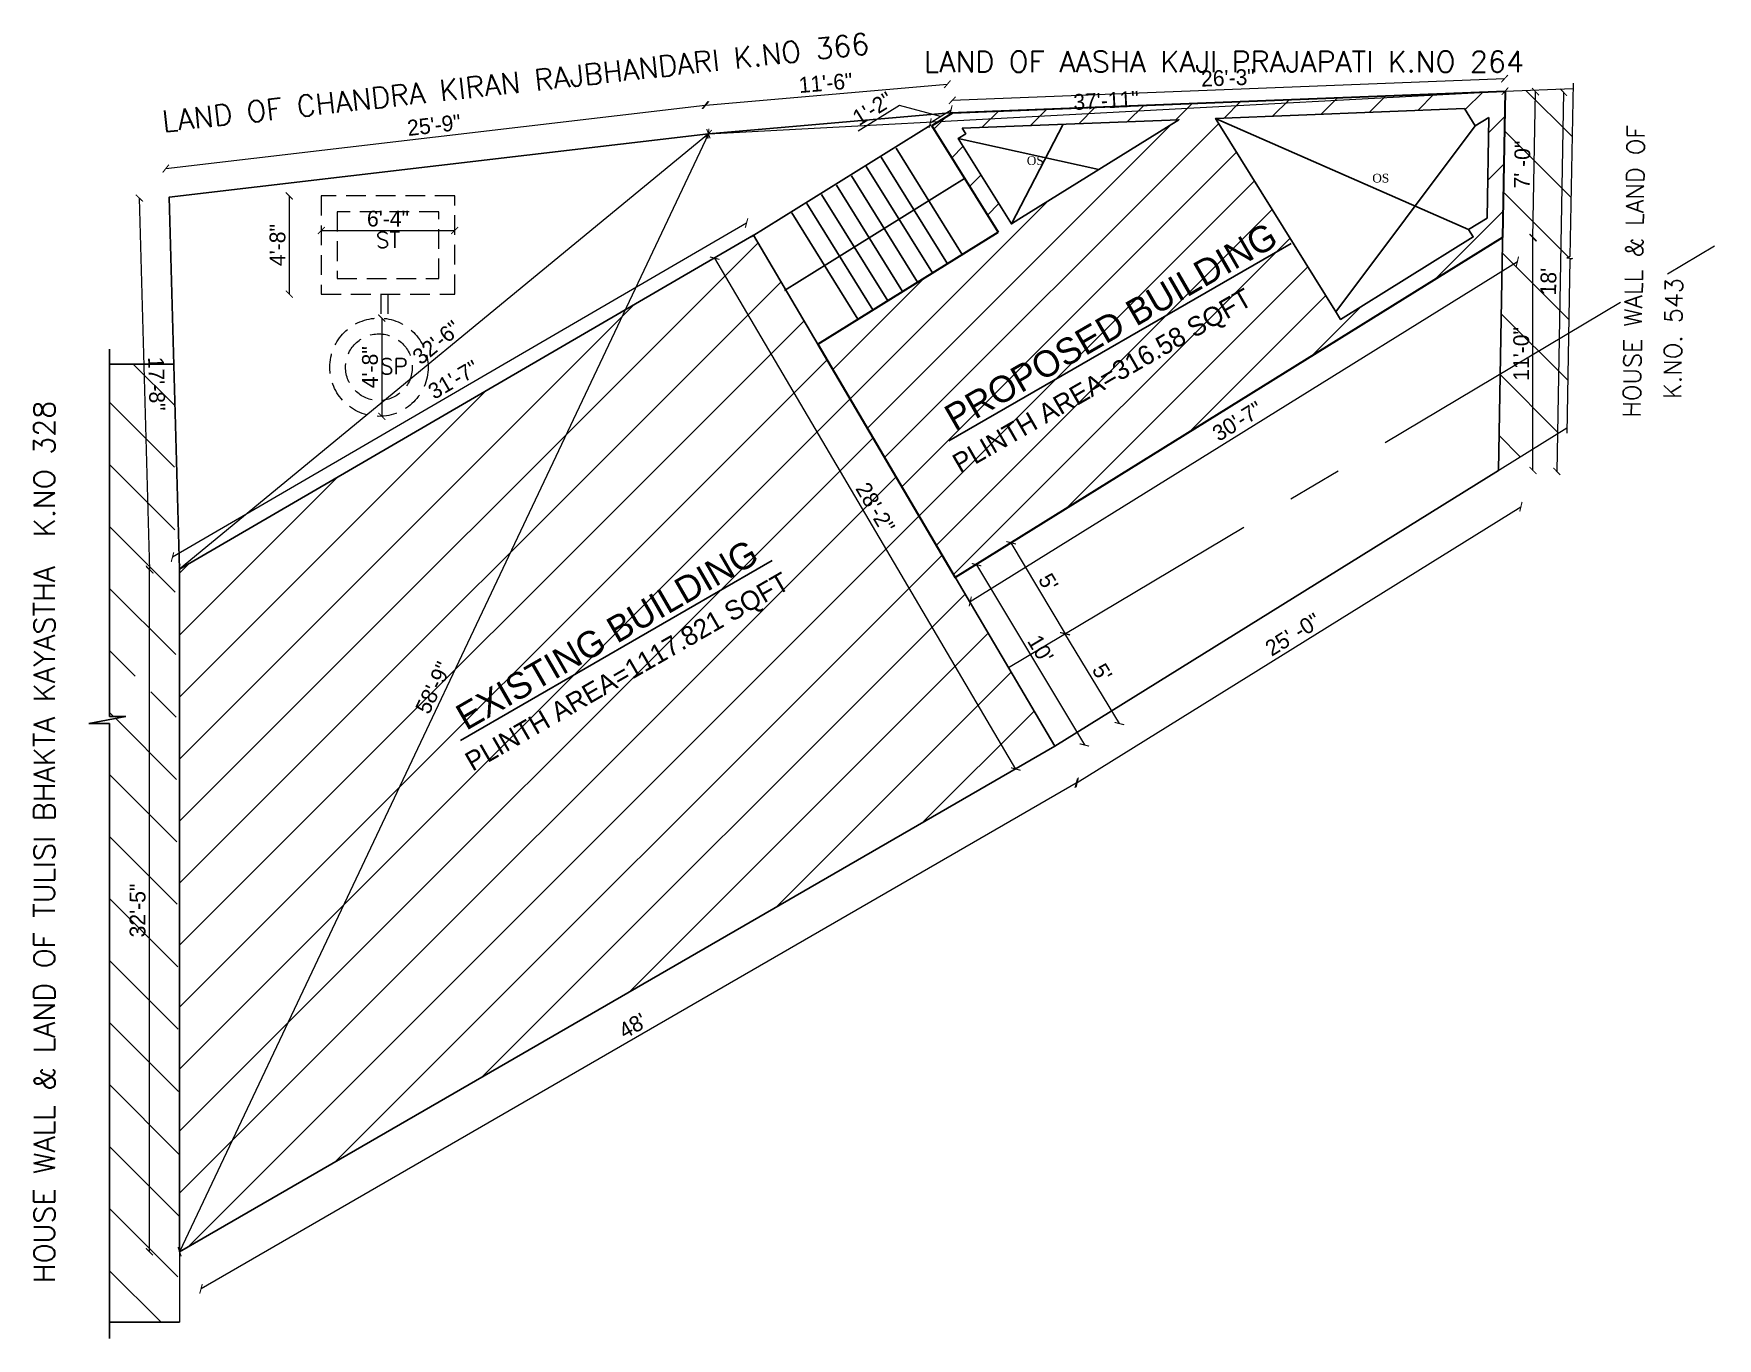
# Model space of a CAD drawing. Header units: inches. Extents: x 149946 to 166271, y -29520 to -26192.
# Drawn here: x 149946 to 150905, y -27377 to -26633 of the extents above; entities that cross this region are included whole.
import ezdxf

# ---------------------------------------------------------------- set-up
doc = ezdxf.new("R2010")
doc.units = ezdxf.units.IN
doc.header["$LTSCALE"] = 5
doc.header["$MEASUREMENT"] = 0
doc.linetypes.add('CENTER', pattern=[2, 1.25, -0.25, 0.25, -0.25])
doc.linetypes.add('HIDDEN', pattern=[0.375, 0.25, -0.125])
doc.layers.add('A-WALL', color=7, linetype='Continuous', lineweight=9)
doc.layers.add('HATCH', color=253, linetype='Continuous', lineweight=0)
for name, color, linetype in [('DIM', 5, 'Continuous'), ('TEXT', 6, 'Continuous'), ('WALL', 7, 'Continuous')]:
    doc.layers.add(name, color=color, linetype=linetype)
doc.styles.add('ordinary', font='times.ttf')
doc.styles.add('ROMANS', font='romans.shx', dxfattribs={"width": 0.8})
doc.styles.add('tt', font='stylu.ttf', dxfattribs={"height": 8})
doc.dimstyles.new('Copy(2) of STANDARD', dxfattribs={"dimtxt": 2, "dimasz": 4, "dimexe": 0, "dimexo": 0, "dimgap": 2, "dimtad": 1, "dimdec": 0, "dimzin": 0, "dimdsep": 46, "dimlunit": 3, "dimtxsty": 'tt', "dimblk": 'ARCHTICK', "dimcen": 0.0505, "dimse1": 1, "dimse2": 1, "dimclrd": 5, "dimclre": 5, "dimclrt": 7, "dimadec": 1, "dimazin": 0, "dimtm": 1e-09, "dimtfac": 1, "dimtdec": 0, "dimtofl": 0, "dimtmove": 1, "dimatfit": 3, "dimfxl": 1, "dimtolj": 2, "dimtzin": 0, "dimlwd": 13, "dimarcsym": 0})

# ---------------------------------------------------------------- blocks, each defined once
blk = doc.blocks.new('_ArchTick')
at = {"color": 0, "linetype": 'ByBlock', "const_width": 0.15}
blk.add_lwpolyline([(-0.5, -0.5), (0.5, 0.5)], dxfattribs=at)
blk = doc.blocks.new('*D689')
at = {"layer": 'Defpoints', "color": 0, "ltscale": 5}
for p in [(150143.8, -26795.58), (150141.66, -26851.54), (150144.36, -26851.54)]:
    blk.add_point(p, dxfattribs=at)
at = {"layer": 'DIM', "color": 5, "lineweight": 13, "ltscale": 5}
blk.add_line((150144.36, -26795.58), (150144.36, -26851.54), dxfattribs=at)
at = {"layer": 'DIM', "color": 5, "lineweight": 13, "ltscale": 5, "xscale": 4, "yscale": 4, "zscale": 4}
for p, rotation in [((150144.36, -26795.58), 90), ((150144.36, -26851.54), 270)]:
    blk.add_blockref('_ArchTick', p, dxfattribs=dict(at, rotation=rotation))
at = {"layer": 'DIM', "color": 7, "ltscale": 5, "insert": (150137.66, -26823.56), "char_height": 8, "attachment_point": 5, "rotation": 90, "style": 'tt'}
blk.add_mtext('\\A2;{\\H1.125x;4\'-8"}', dxfattribs=at)
blk = doc.blocks.new('*D690')
at = {"layer": 'Defpoints', "color": 0, "ltscale": 5}
for p in [(150109.89, -26725.92), (150091.65, -26781.92), (150109.89, -26781.92)]:
    blk.add_point(p, dxfattribs=at)
at = {"layer": 'DIM', "color": 5, "lineweight": 13, "ltscale": 5}
blk.add_line((150091.65, -26725.92), (150091.65, -26781.92), dxfattribs=at)
at = {"layer": 'DIM', "color": 5, "lineweight": 13, "ltscale": 5, "xscale": 4, "yscale": 4, "zscale": 4}
for p, rotation in [((150091.65, -26725.92), 90), ((150091.65, -26781.92), 270)]:
    blk.add_blockref('_ArchTick', p, dxfattribs=dict(at, rotation=rotation))
at = {"layer": 'DIM', "color": 7, "ltscale": 5, "insert": (150084.95, -26753.92), "char_height": 8, "attachment_point": 5, "rotation": 90, "style": 'tt'}
blk.add_mtext('\\A2;{\\H1.125x;4\'-8"}', dxfattribs=at)
blk = doc.blocks.new('*D691')
at = {"layer": 'Defpoints', "color": 0, "ltscale": 5}
for p in [(150185.89, -26745.63), (150109.89, -26754.91), (150185.89, -26754.91)]:
    blk.add_point(p, dxfattribs=at)
at = {"layer": 'DIM', "color": 5, "lineweight": 13, "ltscale": 5}
blk.add_line((150109.89, -26745.63), (150185.89, -26745.63), dxfattribs=at)
at = {"layer": 'DIM', "color": 5, "lineweight": 13, "ltscale": 5, "xscale": 4, "yscale": 4, "zscale": 4, "rotation": 180}
blk.add_blockref('_ArchTick', (150109.89, -26745.63), dxfattribs=at)
at = {"layer": 'DIM', "color": 5, "lineweight": 13, "ltscale": 5, "xscale": 4, "yscale": 4, "zscale": 4}
blk.add_blockref('_ArchTick', (150185.89, -26745.63), dxfattribs=at)
at = {"layer": 'DIM', "color": 7, "ltscale": 5, "insert": (150147.89, -26738.92), "char_height": 8, "attachment_point": 5, "style": 'tt'}
blk.add_mtext('\\A2;{\\H1.125x;6\'-4"}', dxfattribs=at)
blk = doc.blocks.new('*D696')
at = {"layer": 'Defpoints', "color": 0, "ltscale": 5}
for p in [(150328.55, -26674.12), (150330.47, -26690.46), (150023.16, -26726.71)]:
    blk.add_point(p, dxfattribs=at)
at = {"layer": 'DIM', "color": 5, "lineweight": 13, "ltscale": 5}
blk.add_line((150021.24, -26710.37), (150328.55, -26674.12), dxfattribs=at)
at = {"layer": 'DIM', "color": 5, "lineweight": 13, "ltscale": 5, "xscale": 4, "yscale": 4, "zscale": 4}
for p, rotation in [((150328.55, -26674.12), 6.72693349602278), ((150021.24, -26710.37), 186.7269334960228)]:
    blk.add_blockref('_ArchTick', p, dxfattribs=dict(at, rotation=rotation))
at = {"layer": 'DIM', "color": 7, "ltscale": 5, "insert": (150174.11, -26685.59), "char_height": 8, "attachment_point": 5, "rotation": 6.72693, "style": 'tt'}
blk.add_mtext('\\A2;{\\H1.125x;25\'-9"}', dxfattribs=at)
blk = doc.blocks.new('*D697')
at = {"layer": 'Defpoints', "color": 0, "ltscale": 5}
for p in [(150466.6, -26662.28), (150468.01, -26678.64), (150330.47, -26690.46)]:
    blk.add_point(p, dxfattribs=at)
at = {"layer": 'DIM', "color": 5, "lineweight": 13, "ltscale": 5}
blk.add_line((150329.07, -26674.1), (150466.6, -26662.28), dxfattribs=at)
at = {"layer": 'DIM', "color": 5, "lineweight": 13, "ltscale": 5, "xscale": 4, "yscale": 4, "zscale": 4}
for p, rotation in [((150466.6, -26662.28), 4.912393746676225), ((150329.07, -26674.1), 184.9123937466762)]:
    blk.add_blockref('_ArchTick', p, dxfattribs=dict(at, rotation=rotation))
at = {"layer": 'DIM', "color": 7, "ltscale": 5, "insert": (150397.26, -26661.55), "char_height": 8, "attachment_point": 5, "rotation": 4.91239, "style": 'tt'}
blk.add_mtext('\\A2;{\\H1.125x;11\'-6"}', dxfattribs=at)
blk = doc.blocks.new('*D698')
at = {"layer": 'Defpoints', "color": 0, "ltscale": 5}
for p in [(150469.42, -26671.45), (150784.42, -26666.22), (150469.7, -26678.57)]:
    blk.add_point(p, dxfattribs=at)
at = {"layer": 'DIM', "color": 5, "lineweight": 13, "ltscale": 5}
blk.add_line((150784.14, -26659.1), (150469.42, -26671.45), dxfattribs=at)
at = {"layer": 'DIM', "color": 5, "lineweight": 13, "ltscale": 5, "xscale": 4, "yscale": 4, "zscale": 4}
for p, rotation in [((150784.14, -26659.1), 2.24843529121717), ((150469.42, -26671.45), 182.2484352912171)]:
    blk.add_blockref('_ArchTick', p, dxfattribs=dict(at, rotation=rotation))
at = {"layer": 'DIM', "color": 7, "ltscale": 5, "insert": (150626.52, -26658.61), "char_height": 8, "attachment_point": 5, "rotation": 2.24844, "style": 'tt'}
blk.add_mtext('\\A2;{\\H1.125x;26\'-3"}', dxfattribs=at)
blk = doc.blocks.new('*D699')
at = {"layer": 'Defpoints', "color": 0, "ltscale": 5}
for p in [(150784.42, -26666.22), (150780.64, -26882.39), (150813.94, -26882.97)]:
    blk.add_point(p, dxfattribs=at)
at = {"layer": 'DIM', "color": 5, "lineweight": 13, "ltscale": 5}
blk.add_line((150817.73, -26666.8), (150813.94, -26882.97), dxfattribs=at)
at = {"layer": 'DIM', "color": 5, "lineweight": 13, "ltscale": 5, "xscale": 4, "yscale": 4, "zscale": 4}
for p, rotation in [((150817.73, -26666.8), 88.99643436654934), ((150813.94, -26882.97), 268.9964343665494)]:
    blk.add_blockref('_ArchTick', p, dxfattribs=dict(at, rotation=rotation))
at = {"layer": 'DIM', "color": 7, "ltscale": 5, "insert": (150809.18, -26774.77), "char_height": 8, "attachment_point": 5, "rotation": 88.99643, "style": 'tt'}
blk.add_mtext("\\A2;{\\H1.125x;18'}", dxfattribs=at)
blk = doc.blocks.new('*D700')
at = {"layer": 'Defpoints', "color": 0, "ltscale": 5}
for p in [(150780.64, -26882.39), (150793.48, -26903.05), (150527.84, -27039.53)]:
    blk.add_point(p, dxfattribs=at)
at = {"layer": 'DIM', "color": 5, "lineweight": 13, "ltscale": 5}
blk.add_line((150540.68, -27060.19), (150793.48, -26903.05), dxfattribs=at)
at = {"layer": 'DIM', "color": 5, "lineweight": 13, "ltscale": 5, "xscale": 4, "yscale": 4, "zscale": 4}
for p, rotation in [((150793.48, -26903.05), 31.86620840505018), ((150540.68, -27060.19), 211.8662084050502)]:
    blk.add_blockref('_ArchTick', p, dxfattribs=dict(at, rotation=rotation))
at = {"layer": 'DIM', "color": 7, "ltscale": 5, "insert": (150663.53, -26975.91), "char_height": 8, "attachment_point": 5, "rotation": 31.86621, "style": 'tt'}
blk.add_mtext('\\A2;{\\H1.125x;25\' -0"}', dxfattribs=at)
blk = doc.blocks.new('*D701')
at = {"layer": 'Defpoints', "color": 0, "ltscale": 5}
for p in [(150527.84, -27039.53), (150029.12, -27327.73), (150041.34, -27348.87)]:
    blk.add_point(p, dxfattribs=at)
at = {"layer": 'DIM', "color": 5, "lineweight": 13, "ltscale": 5}
blk.add_line((150540.06, -27060.67), (150041.34, -27348.87), dxfattribs=at)
at = {"layer": 'DIM', "color": 5, "lineweight": 13, "ltscale": 5, "xscale": 4, "yscale": 4, "zscale": 4}
for p, rotation in [((150540.06, -27060.67), 30.02282740676115), ((150041.34, -27348.87), 210.0228274067611)]:
    blk.add_blockref('_ArchTick', p, dxfattribs=dict(at, rotation=rotation))
at = {"layer": 'DIM', "color": 7, "ltscale": 5, "insert": (150287.34, -27198.97), "char_height": 8, "attachment_point": 5, "rotation": 30.02283, "style": 'tt'}
blk.add_mtext("\\A2;{\\H1.125x;48'}", dxfattribs=at)
blk = doc.blocks.new('*D702')
at = {"layer": 'Defpoints', "color": 0, "ltscale": 5}
for p in [(150011.92, -26938.73), (150029.12, -26938.73), (150029.12, -27327.73)]:
    blk.add_point(p, dxfattribs=at)
at = {"layer": 'DIM', "color": 5, "lineweight": 13, "ltscale": 5}
blk.add_line((150011.92, -27327.73), (150011.92, -26938.73), dxfattribs=at)
at = {"layer": 'DIM', "color": 5, "lineweight": 13, "ltscale": 5, "xscale": 4, "yscale": 4, "zscale": 4}
for p, rotation in [((150011.92, -26938.73), 90), ((150011.92, -27327.73), 270)]:
    blk.add_blockref('_ArchTick', p, dxfattribs=dict(at, rotation=rotation))
at = {"layer": 'DIM', "color": 7, "ltscale": 5, "insert": (150005.23, -27133.23), "char_height": 8, "attachment_point": 5, "rotation": 90, "style": 'tt'}
blk.add_mtext('\\A2;{\\H1.125x;32\'-5"}', dxfattribs=at)
blk = doc.blocks.new('*D703')
at = {"layer": 'Defpoints', "color": 0, "ltscale": 5}
for p in [(150006.22, -26727.18), (150023.16, -26726.71), (150029.12, -26938.73)]:
    blk.add_point(p, dxfattribs=at)
at = {"layer": 'DIM', "color": 5, "lineweight": 13, "ltscale": 5}
blk.add_line((150012.18, -26939.21), (150006.22, -26727.18), dxfattribs=at)
at = {"layer": 'DIM', "color": 5, "lineweight": 13, "ltscale": 5, "xscale": 4, "yscale": 4, "zscale": 4}
for p, rotation in [((150006.22, -26727.18), 91.609807022786), ((150012.18, -26939.21), 271.609807022786)]:
    blk.add_blockref('_ArchTick', p, dxfattribs=dict(at, rotation=rotation))
at = {"layer": 'DIM', "color": 7, "ltscale": 5, "insert": (150016.02, -26833), "char_height": 8, "attachment_point": 5, "rotation": 271.60981, "style": 'tt'}
blk.add_mtext('\\A2;{\\H1.125x;17\'-8"}', dxfattribs=at)
blk = doc.blocks.new('*D704')
at = {"layer": 'Defpoints', "color": 0, "ltscale": 5}
for p in [(150356.25, -26748.33), (150025.08, -26931.78), (150029.12, -26938.73)]:
    blk.add_point(p, dxfattribs=at)
at = {"layer": 'DIM', "color": 5, "lineweight": 13, "ltscale": 5}
blk.add_line((150352.2, -26741.38), (150025.08, -26931.78), dxfattribs=at)
at = {"layer": 'DIM', "color": 5, "lineweight": 13, "ltscale": 5, "xscale": 4, "yscale": 4, "zscale": 4}
for p, rotation in [((150352.2, -26741.38), 30.20167562409659), ((150025.08, -26931.78), 210.2016756240966)]:
    blk.add_blockref('_ArchTick', p, dxfattribs=dict(at, rotation=rotation))
at = {"layer": 'DIM', "color": 7, "ltscale": 5, "insert": (150185.21, -26830.68), "char_height": 8, "attachment_point": 5, "rotation": 30.20168, "style": 'tt'}
blk.add_mtext('\\A2;{\\H1.125x;31\'-7"}', dxfattribs=at)
blk = doc.blocks.new('*D705')
at = {"layer": 'Defpoints', "color": 0, "ltscale": 5}
for p in [(150356.25, -26748.33), (150334.05, -26761.41), (150527.84, -27039.53)]:
    blk.add_point(p, dxfattribs=at)
at = {"layer": 'DIM', "color": 5, "lineweight": 13, "ltscale": 5}
blk.add_line((150505.64, -27052.61), (150334.05, -26761.41), dxfattribs=at)
at = {"layer": 'DIM', "color": 5, "lineweight": 13, "ltscale": 5, "xscale": 4, "yscale": 4, "zscale": 4}
for p, rotation in [((150334.05, -26761.41), 120.5085900980565), ((150505.64, -27052.61), 300.5085900980565)]:
    blk.add_blockref('_ArchTick', p, dxfattribs=dict(at, rotation=rotation))
at = {"layer": 'DIM', "color": 7, "ltscale": 5, "insert": (150425.58, -26903.63), "char_height": 8, "attachment_point": 5, "rotation": 300.50859, "style": 'tt'}
blk.add_mtext('\\A2;{\\H1.125x;28\'-2"}', dxfattribs=at)
blk = doc.blocks.new('*D706')
at = {"layer": 'Defpoints', "color": 0, "ltscale": 5}
for p in [(150469.7, -26678.57), (150456.82, -26684.38), (150457.81, -26685.97)]:
    blk.add_point(p, dxfattribs=at)
at = {"layer": 'DIM', "color": 5, "lineweight": 13, "ltscale": 5}
for p, q in [((150439.32, -26674.36), (150415.75, -26689.01)), ((150462.77, -26680.68), (150439.32, -26674.36)), ((150468.71, -26676.99), (150456.82, -26684.38))]:
    blk.add_line(p, q, dxfattribs=at)
at = {"layer": 'DIM', "color": 5, "lineweight": 13, "ltscale": 5, "xscale": 4, "yscale": 4, "zscale": 4}
for p, rotation in [((150456.82, -26684.38), 211.8662084050724), ((150468.71, -26676.99), 31.86620840507245)]:
    blk.add_blockref('_ArchTick', p, dxfattribs=dict(at, rotation=rotation))
at = {"layer": 'DIM', "color": 7, "ltscale": 5, "insert": (150424.06, -26676.09), "char_height": 8, "attachment_point": 5, "rotation": 31.86621, "style": 'tt'}
blk.add_mtext('\\A2;{\\H1.125x;1\'-2"}', dxfattribs=at)
blk = doc.blocks.new('*D707')
at = {"layer": 'Defpoints', "color": 0, "ltscale": 5}
for p in [(150784.42, -26666.22), (150801.81, -26666.52), (150782.96, -26749.55)]:
    blk.add_point(p, dxfattribs=at)
at = {"layer": 'DIM', "color": 5, "lineweight": 13, "ltscale": 5}
blk.add_line((150800.35, -26749.86), (150801.81, -26666.52), dxfattribs=at)
at = {"layer": 'DIM', "color": 5, "lineweight": 13, "ltscale": 5, "xscale": 4, "yscale": 4, "zscale": 4}
for p, rotation in [((150801.81, -26666.52), 88.99643436657202), ((150800.35, -26749.86), 268.996434366572)]:
    blk.add_blockref('_ArchTick', p, dxfattribs=dict(at, rotation=rotation))
at = {"layer": 'DIM', "color": 7, "ltscale": 5, "insert": (150794.23, -26708.07), "char_height": 8, "attachment_point": 5, "rotation": 88.99643, "style": 'tt'}
blk.add_mtext('\\A2;{\\H1.125x;7\' -0"}', dxfattribs=at)
blk = doc.blocks.new('*D708')
at = {"layer": 'Defpoints', "color": 0, "ltscale": 5}
for p in [(150782.96, -26749.55), (150791.48, -26763.25), (150471.17, -26943.37)]:
    blk.add_point(p, dxfattribs=at)
at = {"layer": 'DIM', "color": 5, "lineweight": 13, "ltscale": 5}
blk.add_line((150479.69, -26957.07), (150791.48, -26763.25), dxfattribs=at)
at = {"layer": 'DIM', "color": 5, "lineweight": 13, "ltscale": 5, "xscale": 4, "yscale": 4, "zscale": 4}
for p, rotation in [((150791.48, -26763.25), 31.86620840505249), ((150479.69, -26957.07), 211.8662084050525)]:
    blk.add_blockref('_ArchTick', p, dxfattribs=dict(at, rotation=rotation))
at = {"layer": 'DIM', "color": 7, "ltscale": 5, "insert": (150631.96, -26854.33), "char_height": 8, "attachment_point": 5, "rotation": 31.86621, "style": 'tt'}
blk.add_mtext('\\A2;{\\H1.125x;30\'-7"}', dxfattribs=at)
blk = doc.blocks.new('*D692')
at = {"layer": 'Defpoints', "color": 0, "ltscale": 5}
for p in [(150330.47, -26690.46), (150029.12, -26938.73), (150029.12, -26938.73)]:
    blk.add_point(p, dxfattribs=at)
at = {"layer": 'DIM', "color": 5, "lineweight": 13, "ltscale": 5}
blk.add_line((150330.47, -26690.46), (150029.12, -26938.73), dxfattribs=at)
at = {"layer": 'DIM', "color": 5, "lineweight": 13, "ltscale": 5, "xscale": 4, "yscale": 4, "zscale": 4}
for p, rotation in [((150330.47, -26690.46), 39.48369156053075), ((150029.12, -26938.73), 219.4836915605308)]:
    blk.add_blockref('_ArchTick', p, dxfattribs=dict(at, rotation=rotation))
at = {"layer": 'DIM', "color": 7, "ltscale": 5, "insert": (150175.56, -26809.45), "char_height": 8, "attachment_point": 5, "rotation": 39.48369, "style": 'tt'}
blk.add_mtext('\\A2;{\\H1.125x;32\'-6"}', dxfattribs=at)
blk = doc.blocks.new('*D693')
at = {"layer": 'Defpoints', "color": 0, "ltscale": 5}
for p in [(150330.47, -26690.46), (150029.12, -27327.73), (150029.12, -27327.73)]:
    blk.add_point(p, dxfattribs=at)
at = {"layer": 'DIM', "color": 5, "lineweight": 13, "ltscale": 5}
blk.add_line((150330.47, -26690.46), (150029.12, -27327.73), dxfattribs=at)
at = {"layer": 'DIM', "color": 5, "lineweight": 13, "ltscale": 5, "xscale": 4, "yscale": 4, "zscale": 4}
for p, rotation in [((150330.47, -26690.46), 64.69153088684605), ((150029.12, -27327.73), 244.691530886846)]:
    blk.add_blockref('_ArchTick', p, dxfattribs=dict(at, rotation=rotation))
at = {"layer": 'DIM', "color": 7, "ltscale": 5, "insert": (150173.75, -27006.23), "char_height": 8, "attachment_point": 5, "rotation": 64.69153, "style": 'tt'}
blk.add_mtext('\\A2;{\\H1.125x;58\'-9"}', dxfattribs=at)
blk = doc.blocks.new('*D709')
at = {"layer": 'Defpoints', "color": 0, "ltscale": 5}
for p in [(150784.42, -26666.22), (150784.42, -26666.22), (150330.47, -26690.46)]:
    blk.add_point(p, dxfattribs=at)
at = {"layer": 'DIM', "color": 5, "lineweight": 13, "ltscale": 5}
blk.add_line((150330.47, -26690.46), (150784.42, -26666.22), dxfattribs=at)
at = {"layer": 'DIM', "color": 5, "lineweight": 13, "ltscale": 5, "xscale": 4, "yscale": 4, "zscale": 4}
for p, rotation in [((150784.42, -26666.22), 3.057079537629032), ((150330.47, -26690.46), 183.057079537629)]:
    blk.add_blockref('_ArchTick', p, dxfattribs=dict(at, rotation=rotation))
at = {"layer": 'DIM', "color": 7, "ltscale": 5, "insert": (150557.08, -26671.53), "char_height": 8, "attachment_point": 5, "rotation": 3.05708, "style": 'tt'}
blk.add_mtext('\\A2;{\\H1.125x;37\'-11"}', dxfattribs=at)
blk = doc.blocks.new('*D694')
at = {"layer": 'Defpoints', "color": 0, "ltscale": 5}
for p in [(150471.17, -26943.37), (150532.59, -27046.13), (150544.69, -27038.89)]:
    blk.add_point(p, dxfattribs=at)
at = {"layer": 'DIM', "color": 5, "lineweight": 13, "ltscale": 5}
blk.add_line((150483.28, -26936.13), (150544.69, -27038.89), dxfattribs=at)
at = {"layer": 'DIM', "color": 5, "lineweight": 13, "ltscale": 5, "xscale": 4, "yscale": 4, "zscale": 4}
for p, rotation in [((150483.28, -26936.13), 120.86344836118), ((150544.69, -27038.89), 300.86344836118)]:
    blk.add_blockref('_ArchTick', p, dxfattribs=dict(at, rotation=rotation))
at = {"layer": 'DIM', "color": 7, "ltscale": 5, "insert": (150519.71, -26984.1), "char_height": 8, "attachment_point": 5, "rotation": 300.86345, "style": 'tt'}
blk.add_mtext("\\A2;{\\H1.125x;10'}", dxfattribs=at)
blk = doc.blocks.new('*D710')
at = {"layer": 'Defpoints', "color": 0, "ltscale": 5}
for p in [(150782.96, -26749.55), (150800.35, -26749.55), (150780.64, -26882.39)]:
    blk.add_point(p, dxfattribs=at)
at = {"layer": 'DIM', "color": 5, "lineweight": 13, "ltscale": 5}
blk.add_line((150800.35, -26882.39), (150800.35, -26749.55), dxfattribs=at)
at = {"layer": 'DIM', "color": 5, "lineweight": 13, "ltscale": 5, "xscale": 4, "yscale": 4, "zscale": 4}
for p, rotation in [((150800.35, -26749.55), 90), ((150800.35, -26882.39), 270)]:
    blk.add_blockref('_ArchTick', p, dxfattribs=dict(at, rotation=rotation))
at = {"layer": 'DIM', "color": 7, "ltscale": 5, "insert": (150793.69, -26815.97), "char_height": 8, "attachment_point": 5, "rotation": 90, "style": 'tt'}
blk.add_mtext('\\A2;{\\H1.125x;11\'-0"}', dxfattribs=at)
blk = doc.blocks.new('*D695')
at = {"layer": 'Defpoints', "color": 0, "ltscale": 5}
for p in [(150533.58, -26975.37), (150501.49, -26994.81, 0.95), (150532.59, -27046.13, 0.95)]:
    blk.add_point(p, dxfattribs=at)
at = {"layer": 'DIM', "color": 5, "lineweight": 13, "ltscale": 5}
blk.add_line((150564.68, -27026.68), (150533.58, -26975.37), dxfattribs=at)
at = {"layer": 'DIM', "color": 5, "lineweight": 13, "ltscale": 5, "xscale": 4, "yscale": 4, "zscale": 4}
for p, rotation in [((150533.58, -26975.37), 121.2165950634425), ((150564.68, -27026.68), 301.2165950634425)]:
    blk.add_blockref('_ArchTick', p, dxfattribs=dict(at, rotation=rotation))
at = {"layer": 'DIM', "color": 7, "ltscale": 5, "insert": (150554.85, -26997.56), "char_height": 8, "attachment_point": 5, "rotation": 301.2166, "style": 'tt'}
blk.add_mtext("\\A2;{\\H1.125x;5'}", dxfattribs=at)
blk = doc.blocks.new('*D711')
at = {"layer": 'Defpoints', "color": 0, "ltscale": 5}
for p in [(150501.46, -26924.55, 0.95), (150502.99, -26923.64), (150501.49, -26994.81, 0.95)]:
    blk.add_point(p, dxfattribs=at)
at = {"layer": 'DIM', "color": 5, "lineweight": 13, "ltscale": 5}
blk.add_line((150533.87, -26975.56), (150502.99, -26923.64), dxfattribs=at)
at = {"layer": 'DIM', "color": 5, "lineweight": 13, "ltscale": 5, "xscale": 4, "yscale": 4, "zscale": 4}
for p, rotation in [((150502.99, -26923.64), 120.7437064911044), ((150533.87, -26975.56), 300.7437064911044)]:
    blk.add_blockref('_ArchTick', p, dxfattribs=dict(at, rotation=rotation))
at = {"layer": 'DIM', "color": 7, "ltscale": 5, "insert": (150524.18, -26946.17), "char_height": 8, "attachment_point": 5, "rotation": 300.74371, "style": 'tt'}
blk.add_mtext("\\A2;{\\H1.125x;5'}", dxfattribs=at)

msp = doc.modelspace()

# ---------------------------------------------------------------- hatches: boundary and pattern name
at = {"ltscale": 5}
h = msp.add_hatch(dxfattribs=at)
h.set_pattern_fill('ANSI31', color=256, scale=150)
h.set_pattern_definition([(45, (31251.413, 3339.535), (-13.2582521, 13.2582521), [])])
h.paths.add_polyline_path([(150469.7, -26678.57), (150457.81, -26685.97), (150495.5, -26746.59), (150392.83, -26810.41), (150471.17, -26943.37), (150782.96, -26749.55), (150784.42, -26666.22), (150614.03, -26672.91)])
h.paths.add_polyline_path([(150621.42, -26684.8), (150619.49, -26681.7), (150761.31, -26676.13), (150767.44, -26685.99), (150775.16, -26681.19), (150774.15, -26738.55), (150763.68, -26745.06), (150766.32, -26749.3), (150690.73, -26796.29), (150688.35, -26792.47)], flags=16)
h.paths.add_polyline_path([(150507.39, -26739.2), (150503.14, -26741.84), (150472.84, -26693.1), (150477.09, -26690.46), (150475.16, -26687.37), (150598.56, -26682.52)], flags=16)
h.paths.add_polyline_path([(150532.35, -26666.01), (150581.09, -26663.41), (150581.82, -26677.04), (150533.08, -26679.64)], flags=9)
h.paths.add_polyline_path([(150473.06, -26888.83), (150663.28, -26779.02), (150654.4, -26763.64), (150464.19, -26873.46)], flags=24)
h.paths.add_polyline_path([(150464.94, -26868.97), (150672.61, -26749.08), (150660.74, -26728.52), (150453.07, -26848.42)], flags=24)
h.paths.add_polyline_path([(150510.63, -26709.67), (150522.62, -26709.67), (150522.62, -26702), (150510.63, -26702)], flags=8)
h.paths.add_polyline_path([(150707.5, -26719.67), (150719.49, -26719.67), (150719.49, -26712), (150707.5, -26712)], flags=8)
h = msp.add_hatch(dxfattribs=at)
h.set_pattern_fill('ANSI31', color=256, scale=200)
h.set_pattern_definition([(45, (31251.413, 3339.535), (-17.6776695, 17.6776695), [])])
h.paths.add_polyline_path([(150356.25, -26748.33), (150029.12, -26938.73), (150029.12, -27327.73), (150527.84, -27039.53)])
h.paths.add_polyline_path([(150402.14, -26885.82), (150429.39, -26932.06), (150451.62, -26918.96), (150424.37, -26872.72)], flags=24)
h.paths.add_polyline_path([(150172.18, -27035.49), (150195.12, -26986.97), (150171.79, -26975.94), (150148.85, -27024.46)], flags=24)
h.paths.add_polyline_path([(150195.35, -27058.94), (150404.51, -26938.19), (150395.57, -26922.7), (150186.41, -27043.46)], flags=24)
h.paths.add_polyline_path([(150186.41, -27039.43), (150373.21, -26931.58), (150361.49, -26911.28), (150174.69, -27019.13)], flags=24)
at = {"layer": 'HATCH', "ltscale": 5}
h = msp.add_hatch(dxfattribs=at)
h.set_pattern_fill('ANSI31', color=256, scale=200, angle=90, style=0)
h.set_pattern_definition([(135, (24007.61, 314.806), (-17.6776695, -17.6776695), [])])
h.paths.add_polyline_path([(150823.13, -26664.7), (150784.42, -26666.22), (150782.96, -26749.55), (150780.64, -26882.39), (150819.66, -26858.13)])
h = msp.add_hatch(dxfattribs=at)
h.set_pattern_fill('ANSI31', color=256, scale=200, angle=90, style=0)
h.set_pattern_definition([(135, (128944.995, -41861.858), (-17.67767, -17.67767), [])])
h.paths.add_polyline_path([(150000.45, -27019.61), (150000.45, -26999.59), (150012.8, -26999.59), (150012.8, -27019.61)], flags=16)
h.paths.add_polyline_path([(150029.12, -27327.73), (150026.19, -27369.73), (150029.12, -27369.73)])
h.paths.add_polyline_path([(149989.18, -27367.98), (150029.12, -27367.98), (150029.12, -27327.73), (150025.83, -26821.73), (149989.18, -26821.73), (149989.18, -27022.56), (149998.44, -27022.56), (149977.44, -27026.58), (149989.18, -27026.58)])

# ---------------------------------------------------------------- linework, layer by layer
at = {"layer": 'A-WALL', "lineweight": 30}
for p, q in [((150614.03, -26672.91, -58.17), (150784.42, -26666.22, -58.17)), ((150784.42, -26666.22, -58.17), (150782.96, -26749.55, -58.17)), ((150469.7, -26678.57, -58.17), (150457.81, -26685.97, -58.17)), ((150469.7, -26678.57, -58.17), (150614.03, -26672.91, -58.17)), ((150457.81, -26685.97, -58.17), (150495.5, -26746.59, -58.17)), ((150392.83, -26810.41, -58.17), (150495.5, -26746.59, -58.17)), ((150782.96, -26749.55, -58.17), (150471.17, -26943.37, -58.17)), ((150392.83, -26810.41, -58.17), (150471.17, -26943.37, -58.17))]:
    msp.add_line(p, q, dxfattribs=at)
at = {"layer": 'A-WALL', "ltscale": 5}
for p, q in [((150784.42, -26666.22, -58.17), (150823.13, -26664.7, -58.17)), ((150527.84, -27039.53, -58.17), (150819.66, -26858.13, -58.17)), ((150029.12, -27272.45, -58.17), (150029.12, -27367.98, -58.17))]:
    msp.add_line(p, q, dxfattribs=at)
at = {"layer": 'A-WALL', "color": 3, "linetype": 'CENTER', "ltscale": 25}
msp.add_line((150501.49, -26994.81, -58.17), (150905.4, -26753.43, -58.17), dxfattribs=at)
at = {"layer": 'A-WALL', "linetype": 'Continuous', "ltscale": 5, "elevation": -58.17}
msp.add_lwpolyline([(150823.18, -26661.7), (150821.41, -26760.52), (150819.6, -26761.28), (150822.85, -26761.55), (150821.38, -26762.18), (150819.61, -26861.13)], dxfattribs=at)
at = {"layer": 'DIM', "ltscale": 5, "elevation": -58.17}
msp.add_lwpolyline([(150029.12, -27327.73), (150029.12, -26938.73), (150023.16, -26726.71), (150330.47, -26690.46), (150468.01, -26678.64), (150784.42, -26666.22), (150780.64, -26882.39), (150527.84, -27039.53)], close=True, dxfattribs=at)
at = {"layer": 'HATCH', "linetype": 'HIDDEN', "ltscale": 9}
for p, q in [((150143.81, -26781.92, -58.17), (150143.81, -26795.58, -58.17)), ((150147.81, -26781.92, -58.17), (150147.81, -26796.02, -58.17))]:
    msp.add_line(p, q, dxfattribs=at)
at = {"layer": 'HATCH', "linetype": 'HIDDEN', "ltscale": 9, "elevation": -58.17}
for points in [[(150109.89, -26781.92), (150185.89, -26781.92), (150185.89, -26725.92), (150109.89, -26725.92)], [(150118.89, -26772.92), (150176.89, -26772.92), (150176.89, -26734.92), (150118.89, -26734.92)]]:
    msp.add_lwpolyline(points, close=True, dxfattribs=at)
at = {"layer": 'HATCH', "linetype": 'HIDDEN', "ltscale": 9}
for radius in [28, 19]:
    msp.add_circle((150142.73, -26823.56, -58.17), radius, dxfattribs=at)
at = {"layer": 'WALL', "ltscale": 5}
for p, q in [((150784.42, -26666.22, -58.17), (150614.03, -26672.91, -58.17)), ((150782.96, -26749.55, -58.17), (150784.42, -26666.22, -58.17)), ((150469.7, -26678.57, -58.17), (150457.81, -26685.97, -58.17)), ((150614.03, -26672.91, -58.17), (150469.7, -26678.57, -58.17)), ((150457.48, -26685.44, -58.17), (150354.82, -26749.26, -58.17)), ((150457.81, -26685.97, -58.17), (150495.5, -26746.59, -58.17)), ((150503.14, -26741.84, -58.17), (150532.58, -26685.11, -58.17)), ((150763.68, -26745.06, -58.17), (150619.49, -26681.7, -58.17)), ((150688.09, -26792.05, -58.17), (150767.44, -26685.99, -58.17)), ((150437.43, -26698.64, -58.17), (150475.11, -26759.26, -58.17)), ((150472.84, -26693.1, -58.17), (150552.97, -26710.86, -58.17)), ((150420.44, -26709.19, -58.17), (150458.13, -26769.82, -58.17)), ((150428.93, -26703.91, -58.17), (150466.62, -26764.54, -58.17)), ((150476.49, -26716.02, -58.17), (150373.82, -26779.84, -58.17)), ((150403.45, -26719.75, -58.17), (150441.14, -26780.38, -58.17)), ((150411.95, -26714.47, -58.17), (150449.63, -26775.1, -58.17)), ((150394.96, -26725.03, -58.17), (150432.65, -26785.66, -58.17)), ((150377.98, -26735.59, -58.17), (150415.66, -26796.22, -58.17)), ((150386.47, -26730.31, -58.17), (150424.16, -26790.94, -58.17)), ((150495.5, -26746.59, -58.17), (150392.83, -26810.41, -58.17)), ((150471.17, -26943.37, -58.17), (150782.96, -26749.55, -58.17)), ((149989.18, -27022.56, -58.17), (149989.18, -26813.24, -58.17)), ((150392.83, -26810.41, -58.17), (150471.17, -26943.37, -58.17)), ((149989.18, -26821.73, -58.17), (150025.83, -26821.73, -58.17)), ((149977.44, -27026.58, -58.17), (149998.44, -27022.56, -58.17)), ((149989.18, -27026.58, -58.17), (149977.44, -27026.58, -58.17)), ((149998.44, -27022.56, -58.17), (149989.18, -27022.56, -58.17)), ((149989.18, -27377.11, -58.17), (149989.18, -27026.58, -58.17)), ((150029.12, -27367.98, -58.17), (149989.18, -27367.98, -58.17))]:
    msp.add_line(p, q, dxfattribs=at)
at = {"layer": 'WALL', "ltscale": 5, "elevation": -58.17}
for points in [[(150775.16, -26681.19), (150767.44, -26685.99), (150761.31, -26676.13), (150619.49, -26681.7), (150621.42, -26684.8), (150688.35, -26792.47), (150690.73, -26796.29), (150766.32, -26749.3), (150763.68, -26745.06), (150774.15, -26738.55)], [(150475.16, -26687.37), (150477.09, -26690.46), (150472.84, -26693.1), (150503.14, -26741.84), (150507.39, -26739.2), (150598.56, -26682.52)], [(150029.12, -27327.73), (150527.84, -27039.53), (150356.25, -26748.33), (150029.12, -26938.73)]]:
    msp.add_lwpolyline(points, close=True, dxfattribs=at)

# ---------------------------------------------------------------- texts
at = {"layer": 'TEXT', "lineweight": 9, "style": 'ROMANS'}
for s, height, rotation, p in [('LAND OF CHANDRA KIRAN RAJBHANDARI K.NO 366', 12, 6.31431, (150019.86, -26689.47, -58.17)), ('HOUSE WALL & LAND OF          ', 10, 89.13056, (150861.53, -26852.36, -58.17)), ('          K.NO. 543', 10, 89.13056, (150883.58, -26916.33, -58.17)), ('HOUSE WALL & LAND OF TULISI BHAKTA KAYASTHA  K.NO 328', 12, 90, (149957.97, -27345.62, -58.17))]:
    msp.add_text(s, height=height, rotation=rotation, dxfattribs=at).set_placement(p)
for s, height, p in [('LAND OF AASHA KAJI PRAJAPATI K.NO 264', 12, (150453.24, -26655.37, -58.17)), ('ST', 9, (150140.96, -26755.46, -58.17)), ('SP', 9, (150143.32, -26827.51, -58.17))]:
    msp.add_text(s, height=height, dxfattribs=at).set_placement(p)
at = {"layer": 'TEXT', "style": 'ordinary'}
for p in [(150511.9, -26708.28, -58.17), (150708.78, -26718.28, -58.17)]:
    msp.add_text('OS', height=5, dxfattribs=at).set_placement(p)
at = {"layer": 'TEXT', "linetype": 'ByBlock', "style": 'tt'}
for s, p in [('%%U PROPOSED BUILDING ', (150466.06, -26863.01, -58.17)), ('%%U EXISTING BUILDING ', (150187.62, -27033.7, -58.17))]:
    msp.add_text(s, height=15, rotation=30, dxfattribs=at).set_placement(p)
at = {"layer": 'TEXT', "lineweight": 70, "style": 'tt'}
for s, p in [('PLINTH AREA=316.58 SQFT', (150473.79, -26884.18, -58.17)), ('PLINTH AREA=1117.821 SQFT', (150196.04, -27054.19, -58.17))]:
    msp.add_text(s, height=11, rotation=30, dxfattribs=at).set_placement(p)

# ---------------------------------------------------------------- dimensions: what is measured, and where the dimension line sits
at = {"layer": 'DIM', "ltscale": 5}
for p1, p2, distance, text, picture, middle in [((150784.42, -26666.22, -58.17), (150469.7, -26678.57, -58.17), -7.13, '{\\H1.125x;<>}', '*D698', (150626.52, -26658.61, -58.17)), ((150330.47, -26690.46, -58.17), (150468.01, -26678.64, -58.17), 16.42, '{\\H1.125x;<>}', '*D697', (150397.26, -26661.55, -58.17)), ((150023.16, -26726.71, -58.17), (150330.47, -26690.46, -58.17), 16.46, '{\\H1.125x;<>}', '*D696', (150174.11, -26685.59, -58.17)), ((150330.47, -26690.46, -58.17), (150784.42, -26666.22, -58.17), 0, '{\\H1.125x;<>}', '*D709', (150557.08, -26671.53, -58.17)), ((150784.42, -26666.22, -58.17), (150780.64, -26882.39, -58.17), 33.31, '{\\H1.125x;<>}', '*D699', (150809.18, -26774.77, -58.17)), ((150782.96, -26749.55, -58.17), (150784.42, -26666.22, -58.17), -17.39, '{\\H1.125x;7\' -0"}', '*D707', (150794.23, -26708.07, -58.17)), ((150330.47, -26690.46, -58.17), (150029.12, -27327.73, -58.17), 0, '{\\H1.125x;<>}', '*D693', (150173.75, -27006.23, -58.17)), ((150330.47, -26690.46, -58.17), (150029.12, -26938.73, -58.17), 0, '{\\H1.125x;<>}', '*D692', (150175.56, -26809.45, -58.17)), ((150029.12, -26938.73, -58.17), (150023.16, -26726.71, -58.17), 16.95, '{\\H1.125x;<>}', '*D703', (150016.02, -26833, -58.17)), ((150356.25, -26748.33, -58.17), (150029.12, -26938.73, -58.17), -8.05, '{\\H1.125x;<>}', '*D704', (150185.21, -26830.68, -58.17)), ((150527.84, -27039.53, -58.17), (150356.25, -26748.33, -58.17), 25.76, '{\\H1.125x;<>}', '*D705', (150425.58, -26903.63, -58.17)), ((150471.17, -26943.37, -58.17), (150782.96, -26749.55, -58.17), -16.13, '{\\H1.125x;<>}', '*D708', (150631.96, -26854.33, -58.17)), ((150527.84, -27039.53, -58.17), (150780.64, -26882.39, -58.17), -24.32, '{\\H1.125x;25\' -0"}', '*D700', (150663.53, -26975.91, -58.17)), ((150471.17, -26943.37, -58.17), (150532.59, -27046.13, -58.17), 14.1, '{\\H1.125x;<>}', '*D694', (150519.71, -26984.1, -58.17)), ((150532.59, -27046.13, -58.17), (150501.49, -26994.81, -58.17), -37.52, '{\\H1.125x;<>}', '*D695', (150554.85, -26997.56, -59.12)), ((150527.84, -27039.53, -58.17), (150029.12, -27327.73, -58.17), 24.42, '{\\H1.125x;<>}', '*D701', (150287.34, -27198.97, -58.17))]:
    dim = msp.add_aligned_dim(p1=p1, p2=p2, distance=distance, text=text, dimstyle='Copy(2) of STANDARD', override={"dimtxt": 9}, dxfattribs=at)
    dim.commit()
    dim.dimension.update_dxf_attribs({"geometry": picture, "text_midpoint": middle})
dim = msp.add_linear_dim(base=(150456.82, -26684.38, -58.17), p1=(150469.7, -26678.57, -58.17), p2=(150457.81, -26685.97, -58.17), angle=211.86621, text='{\\H1.125x;<>}', dimstyle='Copy(2) of STANDARD', override={"dimtxt": 9}, dxfattribs=at)
dim.commit()
dim.dimension.update_dxf_attribs({"geometry": '*D706', "text_midpoint": (150437.62, -26675.42, -58.17), "dimtype": 161})
for base, p1, p2, angle, text, override, picture, middle in [((150091.65, -26781.92, -58.17), (150109.89, -26725.92, -58.17), (150109.89, -26781.92, -58.17), 90, '{\\H1.125x;<>}', {"dimtxt": 9}, '*D690', (150084.95, -26753.92, -58.17)), ((150800.35, -26749.55, -58.17), (150780.64, -26882.39, -58.17), (150782.96, -26749.55, -58.17), 90, '{\\H1.125x;11\'-0"}', {"dimtxt": 4}, '*D710', (150793.69, -26815.97, -58.17)), ((150144.36, -26851.54, -58.17), (150143.8, -26795.58, -58.17), (150141.66, -26851.54, -58.17), 90, '{\\H1.125x;<>}', {"dimtxt": 4}, '*D689', (150137.66, -26823.56, -58.17)), ((150502.99, -26923.64, -59.12), (150501.49, -26994.81, -58.17), (150501.46, -26924.55, -58.17), 300.74371, '{\\H1.125x;<>}', {"dimtxt": 9}, '*D711', (150524.18, -26946.17, -59.12)), ((150011.92, -26938.73, -58.17), (150029.12, -27327.73, -58.17), (150029.12, -26938.73, -58.17), 90, '{\\H1.125x;<>}', {"dimtxt": 4}, '*D702', (150005.23, -27133.23, -58.17))]:
    dim = msp.add_linear_dim(base=base, p1=p1, p2=p2, angle=angle, text=text, dimstyle='Copy(2) of STANDARD', override=override, dxfattribs=at)
    dim.commit()
    dim.dimension.update_dxf_attribs({"geometry": picture, "text_midpoint": middle})
dim = msp.add_linear_dim(base=(150185.89, -26745.63, -58.17), p1=(150109.89, -26754.91, -58.17), p2=(150185.89, -26754.91, -58.17), text='{\\H1.125x;<>}', dimstyle='Copy(2) of STANDARD', override={"dimtxt": 4}, dxfattribs=at)
dim.commit()
dim.dimension.update_dxf_attribs({"geometry": '*D691', "text_midpoint": (150147.89, -26738.92, -58.17)})

doc.saveas('drawing.dxf')
